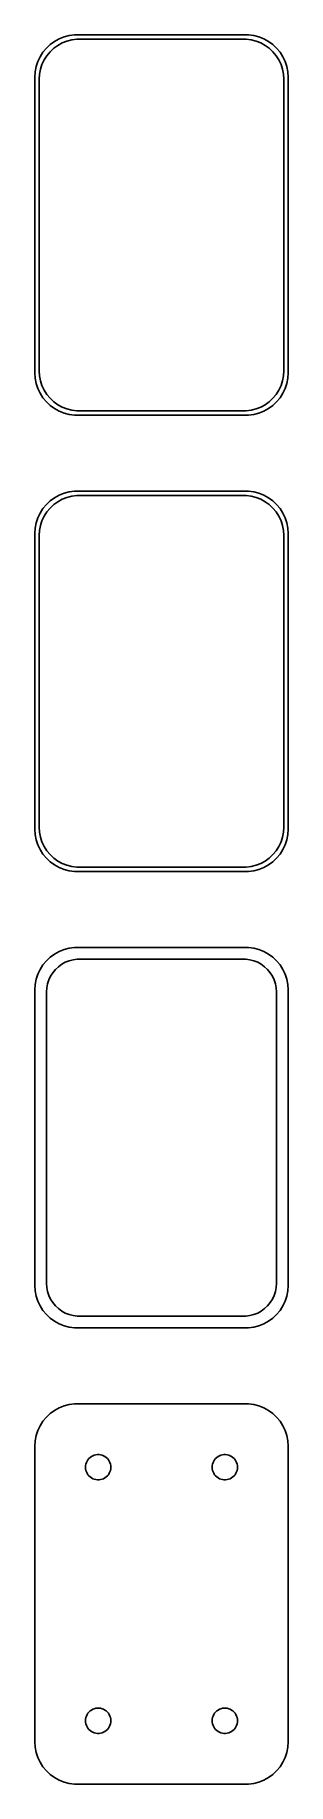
# Model space of a CAD drawing. Header units: metres. Extents: x -15 to 15, y 140 to 346.
import ezdxf

# ---------------------------------------------------------------- set-up
doc = ezdxf.new("R2010")
doc.units = ezdxf.units.M

msp = doc.modelspace()

# ---------------------------------------------------------------- linework, layer by layer
for p, q in [((-12.6791, 345.722), (-13.1871, 345.353)), ((-12.1289, 346.024), (-12.6791, 345.722)), ((-11.5451, 346.255), (-12.1289, 346.024)), ((-11.7724, 345.548), (-11.2178, 345.768)), ((-10.9369, 346.411), (-11.5451, 346.255)), ((-11.2178, 345.768), (-10.6401, 345.916)), ((-10.3139, 346.49), (-10.9369, 346.411)), ((-10.6401, 345.916), (-10.0482, 345.991)), ((10.3139, 346.49), (-10.3139, 346.49)), ((-10.0482, 345.991), (10.0482, 345.991)), ((10.0482, 345.991), (10.6401, 345.916)), ((10.9369, 346.411), (10.3139, 346.49)), ((10.6401, 345.916), (11.2178, 345.768)), ((11.5451, 346.255), (10.9369, 346.411)), ((11.2178, 345.768), (11.7724, 345.548)), ((12.1289, 346.024), (11.5451, 346.255)), ((12.6791, 345.722), (12.1289, 346.024)), ((13.1871, 345.353), (12.6791, 345.722)), ((-14.3815, 343.909), (-14.6489, 343.341)), ((-14.0451, 344.439), (-14.3815, 343.909)), ((-13.6448, 344.923), (-14.0451, 344.439)), ((-13.9124, 343.538), (-13.5928, 344.042)), ((-13.1871, 345.353), (-13.6448, 344.923)), ((-13.5928, 344.042), (-13.2126, 344.502)), ((-13.2126, 344.502), (-12.7778, 344.91)), ((-12.7778, 344.91), (-12.2952, 345.261)), ((-12.2952, 345.261), (-11.7724, 345.548)), ((11.7724, 345.548), (12.2952, 345.261)), ((12.2952, 345.261), (12.7778, 344.91)), ((12.7778, 344.91), (13.2126, 344.502)), ((13.6448, 344.923), (13.1871, 345.353)), ((13.2126, 344.502), (13.5928, 344.042)), ((13.5928, 344.042), (13.9124, 343.538)), ((14.0451, 344.439), (13.6448, 344.923)), ((14.3815, 343.909), (14.0451, 344.439)), ((14.6489, 343.341), (14.3815, 343.909)), ((-14.9606, 342.127), (-15, 341.5)), ((-14.8429, 342.743), (-14.9606, 342.127)), ((-14.6489, 343.341), (-14.8429, 342.743)), ((-14.5, 341.25), (-14.4625, 341.845)), ((-14.4625, 341.845), (-14.3508, 342.431)), ((-14.3508, 342.431), (-14.1664, 342.999)), ((-14.1664, 342.999), (-13.9124, 343.538)), ((13.9124, 343.538), (14.1664, 342.999)), ((14.1664, 342.999), (14.3508, 342.431)), ((14.3508, 342.431), (14.4625, 341.845)), ((14.4625, 341.845), (14.5, 341.25)), ((14.8429, 342.743), (14.6489, 343.341)), ((14.9606, 342.127), (14.8429, 342.743)), ((15, 341.5), (14.9606, 342.127)), ((-15, 341.5), (-15, 306.5)), ((-14.5, 306.75), (-14.5, 341.25)), ((14.5, 341.25), (14.5, 306.75)), ((15, 306.5), (15, 341.5)), ((-15, 306.5), (-14.9606, 305.873)), ((-14.4625, 306.155), (-14.5, 306.75)), ((14.5, 306.75), (14.4625, 306.155)), ((14.9606, 305.873), (15, 306.5)), ((-14.9606, 305.873), (-14.8429, 305.257)), ((-14.8429, 305.257), (-14.6489, 304.659)), ((-14.6489, 304.659), (-14.3815, 304.091)), ((-14.3508, 305.569), (-14.4625, 306.155)), ((-14.1664, 305.001), (-14.3508, 305.569)), ((-13.9124, 304.462), (-14.1664, 305.001)), ((-13.5928, 303.958), (-13.9124, 304.462)), ((13.9124, 304.462), (13.5928, 303.958)), ((14.1664, 305.001), (13.9124, 304.462)), ((14.3508, 305.569), (14.1664, 305.001)), ((14.4625, 306.155), (14.3508, 305.569)), ((14.3815, 304.091), (14.6489, 304.659)), ((14.6489, 304.659), (14.8429, 305.257)), ((14.8429, 305.257), (14.9606, 305.873)), ((-14.3815, 304.091), (-14.0451, 303.561)), ((-14.0451, 303.561), (-13.6448, 303.077)), ((-13.6448, 303.077), (-13.1871, 302.647)), ((-13.2126, 303.498), (-13.5928, 303.958)), ((-12.7778, 303.09), (-13.2126, 303.498)), ((-13.1871, 302.647), (-12.6791, 302.278)), ((-12.2952, 302.739), (-12.7778, 303.09)), ((-12.6791, 302.278), (-12.1289, 301.976)), ((-11.7724, 302.452), (-12.2952, 302.739)), ((-11.2178, 302.232), (-11.7724, 302.452)), ((-10.6401, 302.084), (-11.2178, 302.232)), ((11.2178, 302.232), (10.6401, 302.084)), ((11.7724, 302.452), (11.2178, 302.232)), ((12.2952, 302.739), (11.7724, 302.452)), ((12.1289, 301.976), (12.6791, 302.278)), ((12.7778, 303.09), (12.2952, 302.739)), ((12.6791, 302.278), (13.1871, 302.647)), ((13.2126, 303.498), (12.7778, 303.09)), ((13.1871, 302.647), (13.6448, 303.077)), ((13.5928, 303.958), (13.2126, 303.498)), ((13.6448, 303.077), (14.0451, 303.561)), ((14.0451, 303.561), (14.3815, 304.091)), ((-12.1289, 301.976), (-11.5451, 301.745)), ((-11.5451, 301.745), (-10.9369, 301.589)), ((-10.9369, 301.589), (-10.3139, 301.51)), ((-10.0482, 302.009), (-10.6401, 302.084)), ((-10.3139, 301.51), (10.3139, 301.51)), ((10.0482, 302.009), (-10.0482, 302.009)), ((10.6401, 302.084), (10.0482, 302.009)), ((10.3139, 301.51), (10.9369, 301.589)), ((10.9369, 301.589), (11.5451, 301.745)), ((11.5451, 301.745), (12.1289, 301.976)), ((-12.1289, 292.024), (-12.6791, 291.722)), ((-11.5451, 292.255), (-12.1289, 292.024)), ((-10.9369, 292.411), (-11.5451, 292.255)), ((-11.2178, 291.768), (-10.6401, 291.916)), ((-10.3139, 292.49), (-10.9369, 292.411)), ((-10.6401, 291.916), (-10.0482, 291.991)), ((10.3139, 292.49), (-10.3139, 292.49)), ((-10.0482, 291.991), (10.0482, 291.991)), ((10.0482, 291.991), (10.6401, 291.916)), ((10.9369, 292.411), (10.3139, 292.49)), ((10.6401, 291.916), (11.2178, 291.768)), ((11.5451, 292.255), (10.9369, 292.411)), ((12.1289, 292.024), (11.5451, 292.255)), ((12.6791, 291.722), (12.1289, 292.024)), ((-14.3815, 289.909), (-14.6489, 289.341)), ((-14.0451, 290.439), (-14.3815, 289.909)), ((-13.6448, 290.923), (-14.0451, 290.439)), ((-13.9124, 289.538), (-13.5928, 290.042)), ((-13.1871, 291.353), (-13.6448, 290.923)), ((-13.5928, 290.042), (-13.2126, 290.502)), ((-13.2126, 290.502), (-12.7778, 290.91)), ((-12.6791, 291.722), (-13.1871, 291.353)), ((-12.7778, 290.91), (-12.2952, 291.261)), ((-12.2952, 291.261), (-11.7724, 291.548)), ((-11.7724, 291.548), (-11.2178, 291.768)), ((11.2178, 291.768), (11.7724, 291.548)), ((11.7724, 291.548), (12.2952, 291.261)), ((12.2952, 291.261), (12.7778, 290.91)), ((13.1871, 291.353), (12.6791, 291.722)), ((12.7778, 290.91), (13.2126, 290.502)), ((13.6448, 290.923), (13.1871, 291.353)), ((13.2126, 290.502), (13.5928, 290.042)), ((13.5928, 290.042), (13.9124, 289.538)), ((14.0451, 290.439), (13.6448, 290.923)), ((14.3815, 289.909), (14.0451, 290.439)), ((14.6489, 289.341), (14.3815, 289.909)), ((-14.9606, 288.127), (-15, 287.5)), ((-14.8429, 288.743), (-14.9606, 288.127)), ((-14.6489, 289.341), (-14.8429, 288.743)), ((-14.5, 287.25), (-14.4625, 287.845)), ((-14.4625, 287.845), (-14.3508, 288.431)), ((-14.3508, 288.431), (-14.1664, 288.999)), ((-14.1664, 288.999), (-13.9124, 289.538)), ((13.9124, 289.538), (14.1664, 288.999)), ((14.1664, 288.999), (14.3508, 288.431)), ((14.3508, 288.431), (14.4625, 287.845)), ((14.4625, 287.845), (14.5, 287.25)), ((14.8429, 288.743), (14.6489, 289.341)), ((14.9606, 288.127), (14.8429, 288.743)), ((15, 287.5), (14.9606, 288.127)), ((-15, 287.5), (-15, 252.5)), ((-14.5, 252.75), (-14.5, 287.25)), ((14.5, 287.25), (14.5, 252.75)), ((15, 252.5), (15, 287.5)), ((-14.4625, 252.155), (-14.5, 252.75)), ((14.5, 252.75), (14.4625, 252.155)), ((-15, 252.5), (-14.9606, 251.873)), ((-14.9606, 251.873), (-14.8429, 251.257)), ((-14.8429, 251.257), (-14.6489, 250.659)), ((-14.6489, 250.659), (-14.3815, 250.091)), ((-14.3508, 251.569), (-14.4625, 252.155)), ((-14.1664, 251.001), (-14.3508, 251.569)), ((-13.9124, 250.462), (-14.1664, 251.001)), ((-13.5928, 249.958), (-13.9124, 250.462)), ((13.9124, 250.462), (13.5928, 249.958)), ((14.1664, 251.001), (13.9124, 250.462)), ((14.3508, 251.569), (14.1664, 251.001)), ((14.4625, 252.155), (14.3508, 251.569)), ((14.3815, 250.091), (14.6489, 250.659)), ((14.6489, 250.659), (14.8429, 251.257)), ((14.8429, 251.257), (14.9606, 251.873)), ((14.9606, 251.873), (15, 252.5)), ((-14.3815, 250.091), (-14.0451, 249.561)), ((-14.0451, 249.561), (-13.6448, 249.077)), ((-13.6448, 249.077), (-13.1871, 248.647)), ((-13.2126, 249.498), (-13.5928, 249.958)), ((-12.7778, 249.09), (-13.2126, 249.498)), ((-13.1871, 248.647), (-12.6791, 248.278)), ((-12.2952, 248.739), (-12.7778, 249.09)), ((-11.7724, 248.452), (-12.2952, 248.739)), ((-11.2178, 248.232), (-11.7724, 248.452)), ((11.7724, 248.452), (11.2178, 248.232)), ((12.2952, 248.739), (11.7724, 248.452)), ((12.7778, 249.09), (12.2952, 248.739)), ((12.6791, 248.278), (13.1871, 248.647)), ((13.2126, 249.498), (12.7778, 249.09)), ((13.1871, 248.647), (13.6448, 249.077)), ((13.5928, 249.958), (13.2126, 249.498)), ((13.6448, 249.077), (14.0451, 249.561)), ((14.0451, 249.561), (14.3815, 250.091)), ((-12.6791, 248.278), (-12.1289, 247.976)), ((-12.1289, 247.976), (-11.5451, 247.745)), ((-11.5451, 247.745), (-10.9369, 247.589)), ((-10.6401, 248.084), (-11.2178, 248.232)), ((-10.9369, 247.589), (-10.3139, 247.51)), ((-10.0482, 248.009), (-10.6401, 248.084)), ((-10.3139, 247.51), (10.3139, 247.51)), ((10.0482, 248.009), (-10.0482, 248.009)), ((10.6401, 248.084), (10.0482, 248.009)), ((10.3139, 247.51), (10.9369, 247.589)), ((11.2178, 248.232), (10.6401, 248.084)), ((10.9369, 247.589), (11.5451, 247.745)), ((11.5451, 247.745), (12.1289, 247.976)), ((12.1289, 247.976), (12.6791, 248.278)), ((-11.5451, 238.255), (-12.1289, 238.024)), ((-10.9369, 238.411), (-11.5451, 238.255)), ((-10.3139, 238.49), (-10.9369, 238.411)), ((10.3139, 238.49), (-10.3139, 238.49)), ((10.9369, 238.411), (10.3139, 238.49)), ((11.5451, 238.255), (10.9369, 238.411)), ((12.1289, 238.024), (11.5451, 238.255)), ((-14.0451, 236.439), (-14.3815, 235.909)), ((-13.6448, 236.923), (-14.0451, 236.439)), ((-13.1871, 237.353), (-13.6448, 236.923)), ((-12.6791, 237.722), (-13.1871, 237.353)), ((-12.1289, 238.024), (-12.6791, 237.722)), ((-12.5707, 235.899), (-12.2165, 236.231)), ((-12.2165, 236.231), (-11.8234, 236.517)), ((-11.8234, 236.517), (-11.3975, 236.751)), ((-11.3975, 236.751), (-10.9457, 236.93)), ((-10.9457, 236.93), (-10.4751, 237.051)), ((-10.4751, 237.051), (-9.99297, 237.112)), ((-9.99297, 237.112), (9.99297, 237.112)), ((9.99297, 237.112), (10.4751, 237.051)), ((10.4751, 237.051), (10.9457, 236.93)), ((10.9457, 236.93), (11.3975, 236.751)), ((11.3975, 236.751), (11.8234, 236.517)), ((11.8234, 236.517), (12.2165, 236.231)), ((12.6791, 237.722), (12.1289, 238.024)), ((12.2165, 236.231), (12.5707, 235.899)), ((13.1871, 237.353), (12.6791, 237.722)), ((13.6448, 236.923), (13.1871, 237.353)), ((14.0451, 236.439), (13.6448, 236.923)), ((14.3815, 235.909), (14.0451, 236.439)), ((-14.9606, 234.127), (-15, 233.5)), ((-14.8429, 234.743), (-14.9606, 234.127)), ((-14.6489, 235.341), (-14.8429, 234.743)), ((-14.3815, 235.909), (-14.6489, 235.341)), ((-13.589, 233.735), (-13.4979, 234.212)), ((-13.4979, 234.212), (-13.3477, 234.674)), ((-13.3477, 234.674), (-13.1408, 235.114)), ((-13.1408, 235.114), (-12.8805, 235.524)), ((-12.8805, 235.524), (-12.5707, 235.899)), ((12.5707, 235.899), (12.8805, 235.524)), ((12.8805, 235.524), (13.1408, 235.114)), ((13.1408, 235.114), (13.3477, 234.674)), ((13.3477, 234.674), (13.4979, 234.212)), ((13.4979, 234.212), (13.589, 233.735)), ((14.6489, 235.341), (14.3815, 235.909)), ((14.8429, 234.743), (14.6489, 235.341)), ((14.9606, 234.127), (14.8429, 234.743)), ((15, 233.5), (14.9606, 234.127)), ((-15, 233.5), (-15, 198.5)), ((-13.6195, 233.25), (-13.589, 233.735)), ((-13.6195, 198.75), (-13.6195, 233.25)), ((13.589, 233.735), (13.6195, 233.25)), ((13.6195, 233.25), (13.6195, 198.75)), ((15, 198.5), (15, 233.5)), ((-13.589, 198.265), (-13.6195, 198.75)), ((13.6195, 198.75), (13.589, 198.265)), ((-15, 198.5), (-14.9606, 197.873)), ((-14.9606, 197.873), (-14.8429, 197.257)), ((-14.8429, 197.257), (-14.6489, 196.659)), ((-14.6489, 196.659), (-14.3815, 196.091)), ((-13.4979, 197.788), (-13.589, 198.265)), ((-13.3477, 197.326), (-13.4979, 197.788)), ((-13.1408, 196.886), (-13.3477, 197.326)), ((-12.8805, 196.476), (-13.1408, 196.886)), ((13.1408, 196.886), (12.8805, 196.476)), ((13.3477, 197.326), (13.1408, 196.886)), ((13.4979, 197.788), (13.3477, 197.326)), ((13.589, 198.265), (13.4979, 197.788)), ((14.3815, 196.091), (14.6489, 196.659)), ((14.6489, 196.659), (14.8429, 197.257)), ((14.8429, 197.257), (14.9606, 197.873)), ((14.9606, 197.873), (15, 198.5)), ((-14.3815, 196.091), (-14.0451, 195.561)), ((-14.0451, 195.561), (-13.6448, 195.077)), ((-13.6448, 195.077), (-13.1871, 194.647)), ((-13.1871, 194.647), (-12.6791, 194.278)), ((-12.5707, 196.101), (-12.8805, 196.476)), ((-12.2165, 195.769), (-12.5707, 196.101)), ((-11.8234, 195.483), (-12.2165, 195.769)), ((-11.3975, 195.249), (-11.8234, 195.483)), ((-10.9457, 195.07), (-11.3975, 195.249)), ((-10.4751, 194.949), (-10.9457, 195.07)), ((-9.99297, 194.888), (-10.4751, 194.949)), ((9.99297, 194.888), (-9.99297, 194.888)), ((10.4751, 194.949), (9.99297, 194.888)), ((10.9457, 195.07), (10.4751, 194.949)), ((11.3975, 195.249), (10.9457, 195.07)), ((11.8234, 195.483), (11.3975, 195.249)), ((12.2165, 195.769), (11.8234, 195.483)), ((12.5707, 196.101), (12.2165, 195.769)), ((12.8805, 196.476), (12.5707, 196.101)), ((12.6791, 194.278), (13.1871, 194.647)), ((13.1871, 194.647), (13.6448, 195.077)), ((13.6448, 195.077), (14.0451, 195.561)), ((14.0451, 195.561), (14.3815, 196.091)), ((-12.6791, 194.278), (-12.1289, 193.976)), ((-12.1289, 193.976), (-11.5451, 193.745)), ((-11.5451, 193.745), (-10.9369, 193.589)), ((-10.9369, 193.589), (-10.3139, 193.51)), ((-10.3139, 193.51), (10.3139, 193.51)), ((10.3139, 193.51), (10.9369, 193.589)), ((10.9369, 193.589), (11.5451, 193.745)), ((11.5451, 193.745), (12.1289, 193.976)), ((12.1289, 193.976), (12.6791, 194.278)), ((-11.5451, 184.255), (-12.1289, 184.024)), ((-10.9369, 184.411), (-11.5451, 184.255)), ((-10.3139, 184.49), (-10.9369, 184.411)), ((10.3139, 184.49), (-10.3139, 184.49)), ((10.9369, 184.411), (10.3139, 184.49)), ((11.5451, 184.255), (10.9369, 184.411)), ((12.1289, 184.024), (11.5451, 184.255)), ((-14.0451, 182.439), (-14.3815, 181.909)), ((-13.6448, 182.923), (-14.0451, 182.439)), ((-13.1871, 183.353), (-13.6448, 182.923)), ((-12.6791, 183.722), (-13.1871, 183.353)), ((-12.1289, 184.024), (-12.6791, 183.722)), ((12.6791, 183.722), (12.1289, 184.024)), ((13.1871, 183.353), (12.6791, 183.722)), ((13.6448, 182.923), (13.1871, 183.353)), ((14.0451, 182.439), (13.6448, 182.923)), ((14.3815, 181.909), (14.0451, 182.439)), ((-14.9606, 180.127), (-15, 179.5)), ((-14.8429, 180.743), (-14.9606, 180.127)), ((-14.6489, 181.341), (-14.8429, 180.743)), ((-14.3815, 181.909), (-14.6489, 181.341)), ((14.6489, 181.341), (14.3815, 181.909)), ((14.8429, 180.743), (14.6489, 181.341)), ((14.9606, 180.127), (14.8429, 180.743)), ((15, 179.5), (14.9606, 180.127)), ((-15, 179.5), (-15, 144.5)), ((-8.71352, 177.882), (-8.59344, 178.027)), ((-8.59344, 178.027), (-8.45613, 178.156)), ((-8.45613, 178.156), (-8.30373, 178.266)), ((-8.30373, 178.266), (-8.13866, 178.357)), ((-8.13866, 178.357), (-7.96352, 178.427)), ((-7.96352, 178.427), (-7.78107, 178.473)), ((-7.78107, 178.473), (-7.59418, 178.497)), ((-7.59418, 178.497), (-7.40581, 178.497)), ((-7.40581, 178.497), (-7.21892, 178.473)), ((-7.21892, 178.473), (-7.03647, 178.427)), ((-7.03647, 178.427), (-6.86133, 178.357)), ((-6.86133, 178.357), (-6.69626, 178.266)), ((-6.69626, 178.266), (-6.54385, 178.156)), ((-6.54385, 178.156), (-6.40654, 178.027)), ((-6.40654, 178.027), (-6.28647, 177.882)), ((6.28647, 177.882), (6.40654, 178.027)), ((6.40654, 178.027), (6.54385, 178.156)), ((6.54385, 178.156), (6.69626, 178.266)), ((6.69626, 178.266), (6.86133, 178.357)), ((6.86133, 178.357), (7.03647, 178.427)), ((7.03647, 178.427), (7.21892, 178.473)), ((7.21892, 178.473), (7.40581, 178.497)), ((7.40581, 178.497), (7.59418, 178.497)), ((7.59418, 178.497), (7.78107, 178.473)), ((7.78107, 178.473), (7.96352, 178.427)), ((7.96352, 178.427), (8.13866, 178.357)), ((8.13866, 178.357), (8.30373, 178.266)), ((8.30373, 178.266), (8.45613, 178.156)), ((8.45613, 178.156), (8.59344, 178.027)), ((8.59344, 178.027), (8.71352, 177.882)), ((15, 144.5), (15, 179.5)), ((-9, 177), (-8.98816, 177.188)), ((-8.98816, 176.812), (-9, 177)), ((-8.98816, 177.188), (-8.95287, 177.373)), ((-8.95287, 176.627), (-8.98816, 176.812)), ((-8.95287, 177.373), (-8.89465, 177.552)), ((-8.89465, 176.448), (-8.95287, 176.627)), ((-8.89465, 177.552), (-8.81445, 177.723)), ((-8.81445, 176.277), (-8.89465, 176.448)), ((-8.81445, 177.723), (-8.71352, 177.882)), ((-8.71352, 176.118), (-8.81445, 176.277)), ((-8.59344, 175.973), (-8.71352, 176.118)), ((-8.45613, 175.844), (-8.59344, 175.973)), ((-6.40654, 175.973), (-6.54385, 175.844)), ((-6.28647, 176.118), (-6.40654, 175.973)), ((-6.28647, 177.882), (-6.18553, 177.723)), ((-6.18553, 176.277), (-6.28647, 176.118)), ((-6.18553, 177.723), (-6.10533, 177.552)), ((-6.10533, 176.448), (-6.18553, 176.277)), ((-6.10533, 177.552), (-6.04712, 177.373)), ((-6.04712, 176.627), (-6.10533, 176.448)), ((-6.04712, 177.373), (-6.01183, 177.188)), ((-6.01183, 176.812), (-6.04712, 176.627)), ((-6.01183, 177.188), (-6, 177)), ((-6, 177), (-6.01183, 176.812)), ((6, 177), (6.01183, 177.188)), ((6.01183, 176.812), (6, 177)), ((6.01183, 177.188), (6.04712, 177.373)), ((6.04712, 176.627), (6.01183, 176.812)), ((6.04712, 177.373), (6.10533, 177.552)), ((6.10533, 176.448), (6.04712, 176.627)), ((6.10533, 177.552), (6.18553, 177.723)), ((6.18553, 176.277), (6.10533, 176.448)), ((6.18553, 177.723), (6.28647, 177.882)), ((6.28647, 176.118), (6.18553, 176.277)), ((6.40654, 175.973), (6.28647, 176.118)), ((6.54385, 175.844), (6.40654, 175.973)), ((8.59344, 175.973), (8.45613, 175.844)), ((8.71352, 176.118), (8.59344, 175.973)), ((8.71352, 177.882), (8.81445, 177.723)), ((8.81445, 176.277), (8.71352, 176.118)), ((8.81445, 177.723), (8.89465, 177.552)), ((8.89465, 176.448), (8.81445, 176.277)), ((8.89465, 177.552), (8.95287, 177.373)), ((8.95287, 176.627), (8.89465, 176.448)), ((8.95287, 177.373), (8.98816, 177.188)), ((8.98816, 176.812), (8.95287, 176.627)), ((8.98816, 177.188), (9, 177)), ((9, 177), (8.98816, 176.812)), ((-8.30373, 175.734), (-8.45613, 175.844)), ((-8.13866, 175.643), (-8.30373, 175.734)), ((-7.96352, 175.573), (-8.13866, 175.643)), ((-7.78107, 175.527), (-7.96352, 175.573)), ((-7.59418, 175.503), (-7.78107, 175.527)), ((-7.40581, 175.503), (-7.59418, 175.503)), ((-7.21892, 175.527), (-7.40581, 175.503)), ((-7.03647, 175.573), (-7.21892, 175.527)), ((-6.86133, 175.643), (-7.03647, 175.573)), ((-6.69626, 175.734), (-6.86133, 175.643)), ((-6.54385, 175.844), (-6.69626, 175.734)), ((6.69626, 175.734), (6.54385, 175.844)), ((6.86133, 175.643), (6.69626, 175.734)), ((7.03647, 175.573), (6.86133, 175.643)), ((7.21892, 175.527), (7.03647, 175.573)), ((7.40581, 175.503), (7.21892, 175.527)), ((7.59418, 175.503), (7.40581, 175.503)), ((7.78107, 175.527), (7.59418, 175.503)), ((7.96352, 175.573), (7.78107, 175.527)), ((8.13866, 175.643), (7.96352, 175.573)), ((8.30373, 175.734), (8.13866, 175.643)), ((8.45613, 175.844), (8.30373, 175.734)), ((-9, 147), (-8.98816, 147.188)), ((-8.98816, 146.812), (-9, 147)), ((-8.98816, 147.188), (-8.95287, 147.373)), ((-8.95287, 147.373), (-8.89465, 147.552)), ((-8.89465, 147.552), (-8.81445, 147.723)), ((-8.81445, 147.723), (-8.71352, 147.882)), ((-8.71352, 147.882), (-8.59344, 148.027)), ((-8.59344, 148.027), (-8.45613, 148.156)), ((-8.45613, 148.156), (-8.30373, 148.266)), ((-8.30373, 148.266), (-8.13866, 148.357)), ((-8.13866, 148.357), (-7.96352, 148.427)), ((-7.96352, 148.427), (-7.78107, 148.473)), ((-7.78107, 148.473), (-7.59418, 148.497)), ((-7.59418, 148.497), (-7.40581, 148.497)), ((-7.40581, 148.497), (-7.21892, 148.473)), ((-7.21892, 148.473), (-7.03647, 148.427)), ((-7.03647, 148.427), (-6.86133, 148.357)), ((-6.86133, 148.357), (-6.69626, 148.266)), ((-6.69626, 148.266), (-6.54385, 148.156)), ((-6.54385, 148.156), (-6.40654, 148.027)), ((-6.40654, 148.027), (-6.28647, 147.882)), ((-6.28647, 147.882), (-6.18553, 147.723)), ((-6.18553, 147.723), (-6.10533, 147.552)), ((-6.10533, 147.552), (-6.04712, 147.373)), ((-6.04712, 147.373), (-6.01183, 147.188)), ((-6.01183, 147.188), (-6, 147)), ((-6, 147), (-6.01183, 146.812)), ((6, 147), (6.01183, 147.188)), ((6.01183, 146.812), (6, 147)), ((6.01183, 147.188), (6.04712, 147.373)), ((6.04712, 147.373), (6.10533, 147.552)), ((6.10533, 147.552), (6.18553, 147.723)), ((6.18553, 147.723), (6.28647, 147.882)), ((6.28647, 147.882), (6.40654, 148.027)), ((6.40654, 148.027), (6.54385, 148.156)), ((6.54385, 148.156), (6.69626, 148.266)), ((6.69626, 148.266), (6.86133, 148.357)), ((6.86133, 148.357), (7.03647, 148.427)), ((7.03647, 148.427), (7.21892, 148.473)), ((7.21892, 148.473), (7.40581, 148.497)), ((7.40581, 148.497), (7.59418, 148.497)), ((7.59418, 148.497), (7.78107, 148.473)), ((7.78107, 148.473), (7.96352, 148.427)), ((7.96352, 148.427), (8.13866, 148.357)), ((8.13866, 148.357), (8.30373, 148.266)), ((8.30373, 148.266), (8.45613, 148.156)), ((8.45613, 148.156), (8.59344, 148.027)), ((8.59344, 148.027), (8.71352, 147.882)), ((8.71352, 147.882), (8.81445, 147.723)), ((8.81445, 147.723), (8.89465, 147.552)), ((8.89465, 147.552), (8.95287, 147.373)), ((8.95287, 147.373), (8.98816, 147.188)), ((8.98816, 147.188), (9, 147)), ((9, 147), (8.98816, 146.812)), ((-8.95287, 146.627), (-8.98816, 146.812)), ((-8.89465, 146.448), (-8.95287, 146.627)), ((-8.81445, 146.277), (-8.89465, 146.448)), ((-8.71352, 146.118), (-8.81445, 146.277)), ((-8.59344, 145.973), (-8.71352, 146.118)), ((-8.45613, 145.844), (-8.59344, 145.973)), ((-8.30373, 145.734), (-8.45613, 145.844)), ((-8.13866, 145.643), (-8.30373, 145.734)), ((-7.96352, 145.573), (-8.13866, 145.643)), ((-7.78107, 145.527), (-7.96352, 145.573)), ((-7.59418, 145.503), (-7.78107, 145.527)), ((-7.40581, 145.503), (-7.59418, 145.503)), ((-7.21892, 145.527), (-7.40581, 145.503)), ((-7.03647, 145.573), (-7.21892, 145.527)), ((-6.86133, 145.643), (-7.03647, 145.573)), ((-6.69626, 145.734), (-6.86133, 145.643)), ((-6.54385, 145.844), (-6.69626, 145.734)), ((-6.40654, 145.973), (-6.54385, 145.844)), ((-6.28647, 146.118), (-6.40654, 145.973)), ((-6.18553, 146.277), (-6.28647, 146.118)), ((-6.10533, 146.448), (-6.18553, 146.277)), ((-6.04712, 146.627), (-6.10533, 146.448)), ((-6.01183, 146.812), (-6.04712, 146.627)), ((6.04712, 146.627), (6.01183, 146.812)), ((6.10533, 146.448), (6.04712, 146.627)), ((6.18553, 146.277), (6.10533, 146.448)), ((6.28647, 146.118), (6.18553, 146.277)), ((6.40654, 145.973), (6.28647, 146.118)), ((6.54385, 145.844), (6.40654, 145.973)), ((6.69626, 145.734), (6.54385, 145.844)), ((6.86133, 145.643), (6.69626, 145.734)), ((7.03647, 145.573), (6.86133, 145.643)), ((7.21892, 145.527), (7.03647, 145.573)), ((7.40581, 145.503), (7.21892, 145.527)), ((7.59418, 145.503), (7.40581, 145.503)), ((7.78107, 145.527), (7.59418, 145.503)), ((7.96352, 145.573), (7.78107, 145.527)), ((8.13866, 145.643), (7.96352, 145.573)), ((8.30373, 145.734), (8.13866, 145.643)), ((8.45613, 145.844), (8.30373, 145.734)), ((8.59344, 145.973), (8.45613, 145.844)), ((8.71352, 146.118), (8.59344, 145.973)), ((8.81445, 146.277), (8.71352, 146.118)), ((8.89465, 146.448), (8.81445, 146.277)), ((8.95287, 146.627), (8.89465, 146.448)), ((8.98816, 146.812), (8.95287, 146.627)), ((-15, 144.5), (-14.9606, 143.873)), ((-14.9606, 143.873), (-14.8429, 143.257)), ((-14.8429, 143.257), (-14.6489, 142.659)), ((14.6489, 142.659), (14.8429, 143.257)), ((14.8429, 143.257), (14.9606, 143.873)), ((14.9606, 143.873), (15, 144.5)), ((-14.6489, 142.659), (-14.3815, 142.091)), ((-14.3815, 142.091), (-14.0451, 141.561)), ((-14.0451, 141.561), (-13.6448, 141.077)), ((-13.6448, 141.077), (-13.1871, 140.647)), ((13.1871, 140.647), (13.6448, 141.077)), ((13.6448, 141.077), (14.0451, 141.561)), ((14.0451, 141.561), (14.3815, 142.091)), ((14.3815, 142.091), (14.6489, 142.659)), ((-13.1871, 140.647), (-12.6791, 140.278)), ((-12.6791, 140.278), (-12.1289, 139.976)), ((-12.1289, 139.976), (-11.5451, 139.745)), ((-11.5451, 139.745), (-10.9369, 139.589)), ((-10.9369, 139.589), (-10.3139, 139.51)), ((-10.3139, 139.51), (10.3139, 139.51)), ((10.3139, 139.51), (10.9369, 139.589)), ((10.9369, 139.589), (11.5451, 139.745)), ((11.5451, 139.745), (12.1289, 139.976)), ((12.1289, 139.976), (12.6791, 140.278)), ((12.6791, 140.278), (13.1871, 140.647))]:
    msp.add_line(p, q)

doc.saveas('drawing.dxf')
